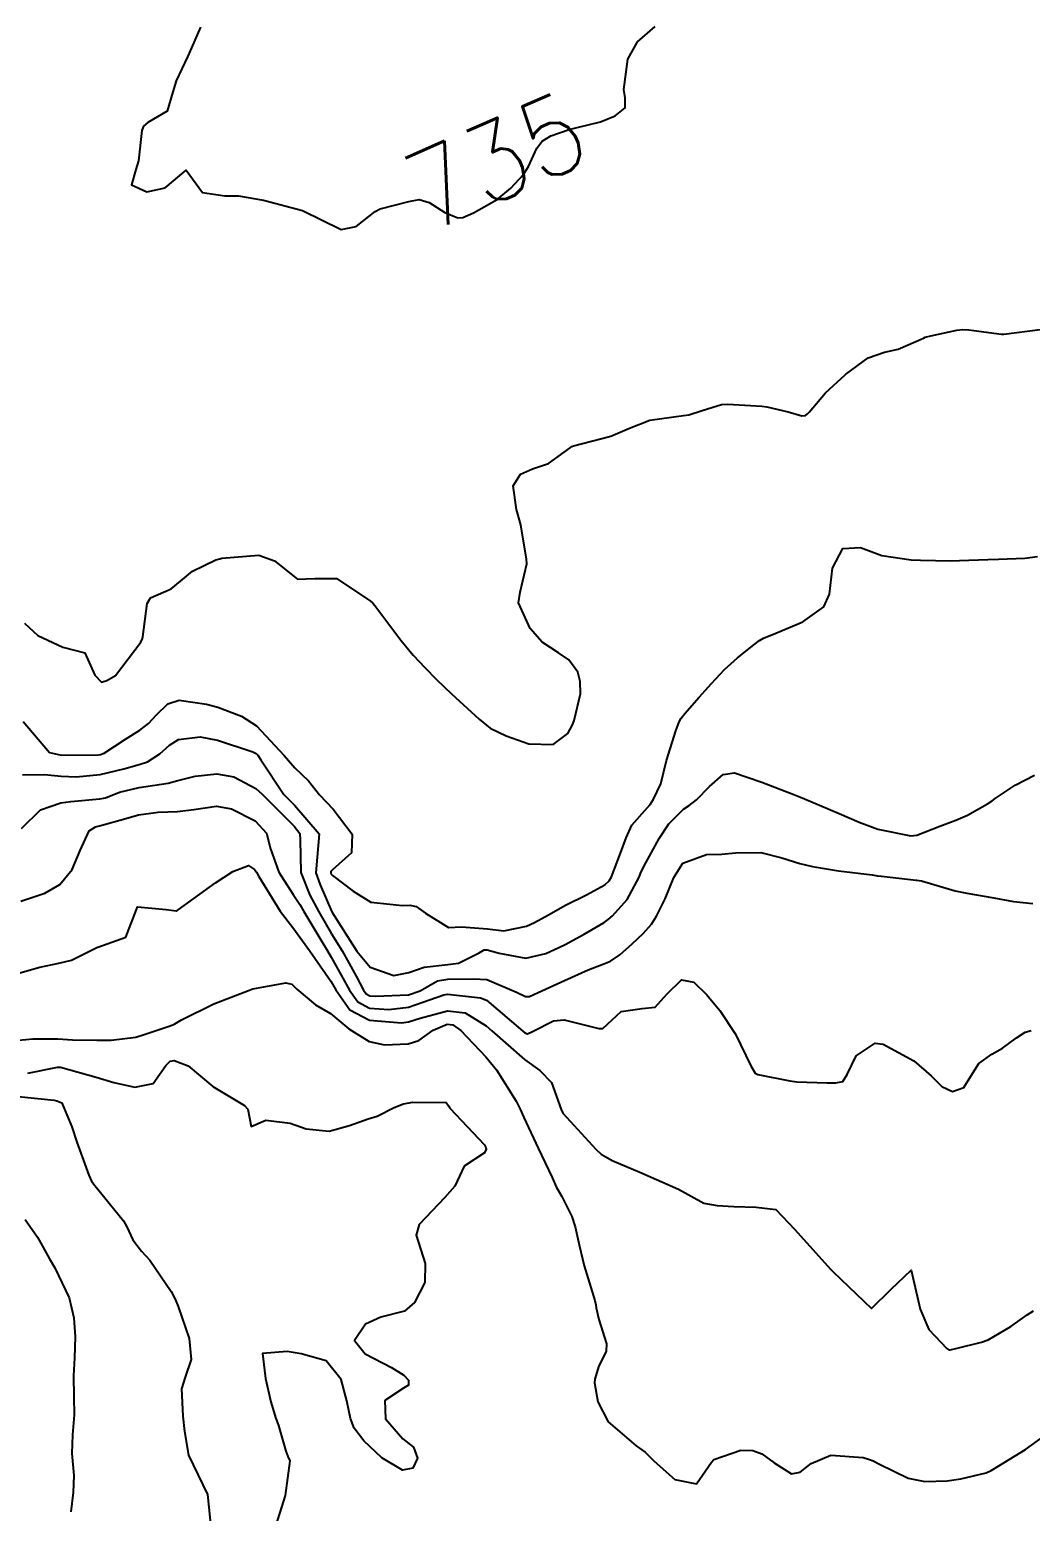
# Model space of a CAD drawing. Header units: metres. Extents: x 318500 to 325275, y 7408834 to 7428799.
# Drawn here: x 323874.3 to 323925.7, y 7421228.5 to 7421304.6 of the extents above; entities that cross this region are included whole.
import ezdxf
from ezdxf.enums import TextEntityAlignment as Align

# ---------------------------------------------------------------- set-up
doc = ezdxf.new("R2010")
doc.units = ezdxf.units.M
doc.header["$MEASUREMENT"] = 0
for name, color, linetype in [('Cotas', 45, 'Continuous'), ('Curvas de Nivel 1m', 11, 'Continuous'), ('Curvas de Nivel 5m', 15, 'Continuous'), ('Vias Primárias', 230, 'Continuous')]:
    doc.layers.add(name, color=color, linetype=linetype)
doc.styles.add('Style-STANDARD', font='STANDARD.shx')

msp = doc.modelspace()

# ---------------------------------------------------------------- linework, layer by layer
at = {"layer": 'Curvas de Nivel 1m', "flags": 128}
for points, elevation in [([(323874.029, 7421274.081), (323874.721, 7421273.453), (323876.014, 7421272.846), (323877.141, 7421272.552), (323877.646, 7421271.415), (323877.995, 7421271.053), (323878.266, 7421271.136), (323878.714, 7421271.399), (323880.017, 7421273.103), (323880.098, 7421273.301), (323880.124, 7421273.379), (323880.335, 7421275.088), (323880.506, 7421275.375), (323881.57, 7421275.853), (323882.063, 7421276.232), (323882.665, 7421276.758), (323883.864, 7421277.333), (323884.081, 7421277.393), (323884.176, 7421277.423), (323886.083, 7421277.583), (323886.893, 7421277.292), (323888.066, 7421276.346), (323888.961, 7421276.372), (323890.067, 7421276.376), (323891.798, 7421275.224), (323891.934, 7421275.107), (323892.046, 7421274.985), (323893.383, 7421273.206), (323894.012, 7421272.434), (323894.616, 7421271.801), (323895.206, 7421271.182), (323895.989, 7421270.443), (323897.403, 7421269.149), (323897.963, 7421268.683), (323898.788, 7421268.302), (323899.952, 7421267.891), (323901.209, 7421267.843), (323901.96, 7421268.422), (323902.194, 7421268.859), (323902.286, 7421269.085), (323902.615, 7421270.456), (323902.595, 7421271.081), (323902.478, 7421271.556), (323902.011, 7421272.192), (323901.476, 7421272.559), (323900.642, 7421273.111), (323900.03, 7421273.801), (323899.425, 7421275.126), (323899.517, 7421275.666), (323899.855, 7421277.122), (323899.843, 7421277.362), (323899.54, 7421279.126), (323899.316, 7421279.923), (323899.151, 7421281.13), (323899.524, 7421281.741), (323900.143, 7421282.01), (323900.975, 7421282.28), (323902.073, 7421283.091), (323902.161, 7421283.157), (323902.26, 7421283.187), (323904.166, 7421283.694), (323905.122, 7421284.099), (323906.175, 7421284.501), (323907.906, 7421284.743), (323908.178, 7421284.787), (323908.862, 7421285), (323909.86, 7421285.31), (323910.185, 7421285.337), (323911.928, 7421285.22), (323912.183, 7421285.19), (323913.278, 7421284.944), (323913.981, 7421284.736), (323914.178, 7421284.744), (323914.281, 7421284.827), (323914.362, 7421284.928), (323915.21, 7421285.905), (323916.209, 7421286.831), (323916.252, 7421286.866), (323916.303, 7421286.909), (323917.403, 7421287.712), (323918.227, 7421288.01), (323918.934, 7421288.165), (323920.238, 7421288.726), (323920.322, 7421288.766), (323920.616, 7421288.846), (323921.951, 7421289.125), (323922.243, 7421289.162), (323922.576, 7421289.157), (323924.241, 7421288.928), (323924.373, 7421288.93), (323926.244, 7421289.16)], 736), ([(323873.963, 7421269.023), (323875.318, 7421267.446), (323875.939, 7421267.307), (323877.845, 7421267.318), (323877.939, 7421267.332), (323878.135, 7421267.407), (323879.224, 7421268.118), (323879.958, 7421268.585), (323880.405, 7421268.934), (323880.825, 7421269.371), (323881.399, 7421269.946), (323881.981, 7421270.126), (323883.39, 7421269.927), (323883.976, 7421269.759), (323885.192, 7421269.312), (323885.963, 7421268.812), (323887.379, 7421267.286), (323887.934, 7421266.657), (323888.641, 7421265.983), (323889.196, 7421265.261), (323889.909, 7421264.522), (323890.874, 7421263.235), (323890.835, 7421262.276), (323889.862, 7421261.407), (323889.789, 7421261.323), (323889.784, 7421261.251), (323889.803, 7421261.195), (323889.859, 7421261.118), (323890.928, 7421260.311), (323891.845, 7421259.749), (323893.466, 7421259.582), (323893.844, 7421259.595), (323894.172, 7421259.524), (323894.642, 7421259.188), (323895.829, 7421258.449), (323896.503, 7421258.487), (323897.829, 7421258.376), (323898.679, 7421258.28), (323899.831, 7421258.52), (323900.244, 7421258.704), (323900.961, 7421259.103), (323901.845, 7421259.594), (323902.912, 7421260.13), (323903.864, 7421260.64), (323904.086, 7421260.839), (323904.206, 7421261.057), (323904.675, 7421262.259), (323904.958, 7421263.049), (323905.246, 7421263.7), (323905.911, 7421264.459), (323906.188, 7421264.764), (323906.372, 7421265.033), (323906.739, 7421265.835), (323907.024, 7421267.024), (323907.505, 7421268.559), (323907.678, 7421269.014), (323907.781, 7421269.205), (323907.976, 7421269.442), (323908.713, 7421270.275), (323909.339, 7421270.99), (323910.007, 7421271.705), (323910.687, 7421272.299), (323911.528, 7421272.965), (323911.803, 7421273.183), (323912.025, 7421273.315), (323912.648, 7421273.569), (323914.042, 7421274.155), (323915.111, 7421274.914), (323915.405, 7421275.565), (323915.569, 7421276.908), (323916.09, 7421277.924), (323917.009, 7421277.973), (323918.09, 7421277.565), (323919.604, 7421277.341), (323920.087, 7421277.312), (323921.631, 7421277.29), (323922.087, 7421277.305), (323923.543, 7421277.354), (323924.089, 7421277.371), (323925.452, 7421277.417), (323926.091, 7421277.512)], 737), ([(323873.928, 7421266.297), (323875.065, 7421266.312), (323875.928, 7421266.219), (323876.687, 7421266.188), (323877.929, 7421266.305), (323879.147, 7421266.607), (323879.934, 7421266.817), (323880.361, 7421266.95), (323880.995, 7421267.369), (323881.493, 7421267.819), (323881.951, 7421268.106), (323883.058, 7421268.239), (323883.951, 7421268.066), (323885.776, 7421267.469), (323885.941, 7421267.388), (323886.026, 7421267.299), (323886.182, 7421267.054), (323887.372, 7421265.285), (323887.912, 7421264.728), (323889.18, 7421263.261), (323889.079, 7421262.054), (323889.01, 7421261.263), (323889.23, 7421260.636), (323889.84, 7421259.25), (323891.12, 7421257.23), (323891.798, 7421256.417), (323893.018, 7421255.981), (323893.794, 7421256.132), (323894.578, 7421256.409), (323895.801, 7421256.548), (323896.347, 7421256.617), (323897.408, 7421257.146), (323897.654, 7421257.301), (323897.812, 7421257.3), (323898.426, 7421257.134), (323899.808, 7421256.878), (323900.83, 7421257.105), (323901.492, 7421257.418), (323901.817, 7421257.582), (323902.796, 7421258.104), (323903.835, 7421258.704), (323904.038, 7421258.857), (323904.261, 7421259.056), (323905.011, 7421259.89), (323905.624, 7421261.042), (323905.7, 7421261.214), (323905.875, 7421261.58), (323906.66, 7421263.028), (323907.155, 7421263.767), (323907.913, 7421264.525), (323908.2, 7421264.721), (323908.581, 7421265), (323909.237, 7421265.684), (323909.94, 7421266.314), (323910.524, 7421266.391), (323911.934, 7421265.915), (323913.58, 7421265.281), (323913.923, 7421265.147), (323914.454, 7421264.922), (323915.911, 7421264.303), (323916.936, 7421263.859), (323917.899, 7421263.494), (323919.597, 7421263.152), (323919.895, 7421263.183), (323921.086, 7421263.648), (323921.907, 7421263.964), (323922.505, 7421264.22), (323923.521, 7421264.804), (323923.761, 7421264.963), (323923.924, 7421265.071), (323924.957, 7421265.762), (323925.942, 7421266.268)], 738), ([(323873.891, 7421263.528), (323874.856, 7421264.5), (323875.911, 7421264.855), (323876.42, 7421264.925), (323877.915, 7421265.05), (323878.208, 7421265.114), (323878.925, 7421265.395), (323879.923, 7421265.644), (323881.419, 7421265.871), (323881.926, 7421265.993), (323882.81, 7421266.228), (323883.93, 7421266.345), (323884.794, 7421266.182), (323885.923, 7421265.59), (323886.246, 7421265.297), (323887.896, 7421263.655), (323888.193, 7421263.275), (323888.212, 7421262.948), (323888.233, 7421261.274), (323888.695, 7421260.113), (323889.158, 7421259.26), (323889.823, 7421258.128), (323890.364, 7421257.242), (323891.081, 7421255.941), (323891.459, 7421255.225), (323891.593, 7421255.038), (323891.777, 7421254.942), (323892.081, 7421254.913), (323893.778, 7421254.992), (323894.378, 7421255.191), (323895.258, 7421255.708), (323895.789, 7421255.793), (323897.126, 7421255.814), (323897.79, 7421255.784), (323899.326, 7421255.125), (323899.787, 7421254.896), (323899.998, 7421254.906), (323900.442, 7421255.11), (323901.796, 7421255.727), (323903.008, 7421256.277), (323903.805, 7421256.577), (323904.148, 7421256.715), (323904.626, 7421257.052), (323905.261, 7421257.603), (323905.826, 7421258.132), (323906.255, 7421258.612), (323906.524, 7421259.03), (323906.956, 7421259.921), (323907.412, 7421261.017), (323907.877, 7421261.759), (323909.081, 7421262.191), (323909.882, 7421262.218), (323910.574, 7421262.283), (323911.883, 7421262.295), (323912.955, 7421262.019), (323913.878, 7421261.738), (323914.534, 7421261.578), (323915.875, 7421261.351), (323917.605, 7421261.151), (323917.872, 7421261.11), (323918.076, 7421261.081), (323919.87, 7421260.878), (323919.895, 7421260.874), (323920.135, 7421260.846), (323921.863, 7421260.335), (323922.469, 7421260.206), (323923.858, 7421259.969), (323924.857, 7421259.783), (323925.854, 7421259.68)], 739), ([(323873.79, 7421256.112), (323874.833, 7421256.411), (323875.798, 7421256.62), (323876.461, 7421256.769), (323877.721, 7421257.411), (323877.782, 7421257.439), (323877.811, 7421257.444), (323879.25, 7421257.957), (323879.794, 7421259.381), (323879.841, 7421259.513), (323881.325, 7421259.365), (323881.839, 7421259.31), (323881.878, 7421259.32), (323881.938, 7421259.359), (323883.854, 7421260.736), (323884.749, 7421261.317), (323885.541, 7421261.629), (323885.862, 7421261.427), (323885.952, 7421261.299), (323886.087, 7421261.068), (323887.178, 7421259.287), (323887.828, 7421258.452), (323888.677, 7421257.267), (323889.787, 7421255.691), (323890.046, 7421255.246), (323890.749, 7421254.214), (323891.765, 7421253.682), (323893.414, 7421253.553), (323893.764, 7421253.602), (323894.367, 7421253.792), (323895.77, 7421254.164), (323896.685, 7421254.073), (323897.763, 7421253.401), (323898.055, 7421253.137), (323899.738, 7421251.671), (323900.53, 7421251.108), (323901.116, 7421250.491), (323901.616, 7421249.091), (323901.707, 7421248.903), (323903.394, 7421247.064), (323903.676, 7421246.803), (323904.242, 7421246.484), (323905.663, 7421245.882), (323907.65, 7421245.01), (323908.943, 7421244.291), (323909.642, 7421244.165), (323910.5, 7421244.113), (323911.641, 7421244.087), (323912.653, 7421243.958), (323913.63, 7421242.93), (323915.464, 7421240.902), (323915.598, 7421240.76), (323917.57, 7421238.88), (323918.585, 7421239.865), (323919.6, 7421240.85), (323920.067, 7421238.843), (323920.516, 7421237.792), (323921.432, 7421236.822), (323921.549, 7421236.762), (323921.61, 7421236.759), (323921.897, 7421236.817), (323923.212, 7421237.144), (323923.555, 7421237.267), (323924.728, 7421237.949), (323925.568, 7421238.552), (323925.886, 7421238.765)], 741), ([(323873.748, 7421252.662), (323874.465, 7421252.737), (323875.749, 7421252.722), (323876.496, 7421252.682), (323877.749, 7421252.667), (323878.487, 7421252.661), (323879.751, 7421252.809), (323880.183, 7421252.946), (323881.425, 7421253.363), (323881.668, 7421253.454), (323881.761, 7421253.505), (323882.111, 7421253.702), (323883.772, 7421254.527), (323885.78, 7421255.3), (323887.464, 7421255.604), (323887.784, 7421255.532), (323888.03, 7421255.276), (323888.994, 7421254.484), (323889.768, 7421254.036), (323890.191, 7421253.67), (323890.699, 7421253.236), (323891.751, 7421252.596), (323892.543, 7421252.417), (323893.749, 7421252.47), (323894.304, 7421252.64), (323895.034, 7421253.181), (323895.763, 7421253.475), (323896.052, 7421253.454), (323896.461, 7421253.159), (323897.74, 7421251.804), (323898.293, 7421251.134), (323899.305, 7421249.533), (323899.516, 7421249.122), (323899.704, 7421248.692), (323900.43, 7421247.109), (323901.151, 7421245.604), (323901.383, 7421245.094), (323901.473, 7421244.917), (323901.645, 7421244.637), (323902.163, 7421243.609), (323902.343, 7421243.079), (323902.551, 7421242.141), (323902.792, 7421241.072), (323903.347, 7421239.29), (323903.399, 7421239.063), (323903.419, 7421238.913), (323903.562, 7421238.307), (323903.944, 7421237.056), (323903.924, 7421236.677), (323903.532, 7421235.876), (323903.34, 7421235.246), (323903.336, 7421235.063), (323903.505, 7421234.088), (323904.032, 7421233.055), (323905.478, 7421231.82), (323905.931, 7421231.49), (323906.397, 7421231.026), (323907.456, 7421230.098), (323908.58, 7421229.867), (323909.338, 7421230.982), (323909.471, 7421231.127), (323910.846, 7421231.597), (323911.476, 7421231.579), (323911.929, 7421231.407), (323912.563, 7421230.944), (323913.462, 7421230.384), (323913.909, 7421230.478), (323914.458, 7421230.915), (323915.474, 7421231.339), (323917.141, 7421231.216), (323917.472, 7421231.125), (323917.648, 7421231.053), (323917.985, 7421230.872), (323919.46, 7421230.163), (323920.307, 7421229.987), (323921.458, 7421230.025), (323922.15, 7421230.123), (323923.464, 7421230.428), (323923.715, 7421230.547), (323924.115, 7421230.79), (323925.479, 7421231.631), (323927.03, 7421232.747)], 742), ([(323874.209, 7421250.969), (323875.727, 7421251.269), (323875.894, 7421251.271), (323877.72, 7421250.765), (323878.63, 7421250.483), (323879.713, 7421250.241), (323880.648, 7421250.438), (323881.297, 7421251.364), (323881.518, 7421251.578), (323881.734, 7421251.608), (323882.453, 7421251.349), (323883.714, 7421250.283), (323885.339, 7421249.305), (323885.512, 7421249.117), (323885.689, 7421248.223), (323886.44, 7421248.545), (323887.691, 7421248.403), (323888.52, 7421248.1), (323889.687, 7421247.989), (323890.738, 7421248.282), (323891.694, 7421248.616), (323892.156, 7421248.754), (323893.029, 7421249.207), (323893.523, 7421249.391), (323893.712, 7421249.433), (323894, 7421249.483), (323895.713, 7421249.453), (323895.829, 7421249.286), (323895.904, 7421249.167), (323897.682, 7421247.287), (323897.755, 7421247.139), (323897.764, 7421247.054), (323897.676, 7421246.88), (323896.638, 7421246.183), (323896.149, 7421245.163), (323895.644, 7421244.583), (323894.327, 7421243.19), (323894.163, 7421242.651), (323894.629, 7421241.185), (323894.604, 7421240.204), (323894.085, 7421239.192), (323893.565, 7421238.748), (323892.35, 7421238.424), (323891.558, 7421238.064), (323890.994, 7421237.228), (323891.54, 7421236.544), (323892.896, 7421235.84), (323893.524, 7421235.454), (323893.77, 7421235.196), (323893.776, 7421234.936), (323893.514, 7421234.781), (323892.561, 7421234.153), (323892.592, 7421233.209), (323893.48, 7421232.187), (323894.035, 7421231.751), (323894.24, 7421231.188), (323893.987, 7421230.667), (323893.461, 7421230.578), (323892.401, 7421231.211), (323891.479, 7421232.078), (323890.988, 7421232.731), (323890.794, 7421233.23), (323890.602, 7421234.135), (323890.307, 7421235.238), (323889.534, 7421236.194), (323888.259, 7421236.55), (323887.541, 7421236.666), (323886.269, 7421236.56), (323886.417, 7421235.287), (323886.696, 7421234.088), (323886.94, 7421233.278), (323887.085, 7421232.875), (323887.473, 7421231.542), (323887.575, 7421231.269), (323887.681, 7421231.054), (323887.44, 7421229.27), (323886.95, 7421227.744)], 743), ([(323873.705, 7421249.775), (323875.57, 7421249.573), (323875.702, 7421249.552), (323875.962, 7421249.436), (323876.476, 7421248.217), (323876.73, 7421247.424), (323877.341, 7421245.728), (323877.489, 7421245.412), (323877.647, 7421245.198), (323879.12, 7421243.388), (323879.304, 7421243.072), (323879.61, 7421242.405), (323880.051, 7421241.822), (323880.481, 7421241.367), (323881.576, 7421239.754), (323881.777, 7421239.348), (323881.928, 7421238.984), (323882.497, 7421237.34), (323882.61, 7421236.259), (323882.294, 7421235.342), (323882.108, 7421234.747), (323882.175, 7421233.343), (323882.261, 7421232.563), (323882.458, 7421231.34), (323883.44, 7421229.33), (323883.641, 7421227.327)], 744)]:
    msp.add_lwpolyline(points, dxfattribs=dict(at, elevation=elevation))
at = {"layer": 'Curvas de Nivel 5m', "flags": 128}
for points, elevation in [([(323883.085, 7421304.705), (323882.503, 7421303.359), (323882.418, 7421303.179), (323881.827, 7421301.945), (323881.661, 7421301.367), (323881.37, 7421300.386), (323880.376, 7421299.8), (323880.146, 7421299.61), (323880.075, 7421299.384), (323879.904, 7421297.829), (323879.756, 7421297.389), (323879.538, 7421296.598), (323880.329, 7421296.239), (323881.265, 7421296.436), (323882.34, 7421297.36), (323883.187, 7421296.205), (323884.327, 7421296.026), (323885.041, 7421296.033), (323886.325, 7421295.814), (323888.32, 7421295.28), (323890.306, 7421294.299), (323891.083, 7421294.464), (323892.056, 7421295.224), (323892.321, 7421295.36), (323893.781, 7421295.749), (323894.326, 7421295.837), (323894.829, 7421295.696), (323895.648, 7421295.18), (323896.316, 7421294.903), (323896.567, 7421294.916), (323897.119, 7421295.158), (323898.327, 7421295.852), (323899.033, 7421296.433), (323899.677, 7421297.127), (323899.932, 7421297.541), (323900.36, 7421298.483), (323900.634, 7421298.848), (323901.086, 7421299.109), (323902.022, 7421299.449), (323902.376, 7421299.523), (323903.632, 7421299.826), (323904.386, 7421300.139), (323904.903, 7421300.552), (323904.9, 7421301.062), (323904.833, 7421301.492), (323905.041, 7421303.061), (323905.535, 7421303.952), (323906.445, 7421304.734)], 735), ([(323873.843, 7421259.8), (323875.076, 7421260.22), (323875.852, 7421260.654), (323876.495, 7421261.43), (323876.895, 7421262.404), (323877.366, 7421263.418), (323877.685, 7421263.621), (323877.894, 7421263.679), (323879.243, 7421264.046), (323879.903, 7421264.233), (323880.901, 7421264.374), (323881.906, 7421264.412), (323882.743, 7421264.512), (323883.91, 7421264.681), (323884.679, 7421264.548), (323885.899, 7421263.923), (323886.468, 7421263.294), (323886.686, 7421262.483), (323887.102, 7421261.288), (323887.849, 7421260.137), (323888.191, 7421259.622), (323888.393, 7421259.272), (323889.262, 7421257.815), (323889.605, 7421257.253), (323889.805, 7421256.92), (323890.737, 7421255.236), (323891.172, 7421254.627), (323891.771, 7421254.312), (323892.753, 7421254.228), (323893.772, 7421254.362), (323895.59, 7421254.985), (323895.778, 7421255.019), (323897.474, 7421254.842), (323897.776, 7421254.709), (323899.64, 7421253.121), (323899.759, 7421253.034), (323899.888, 7421252.988), (323900.145, 7421253.114), (323901.218, 7421253.648), (323901.769, 7421253.711), (323903.56, 7421253.266), (323903.763, 7421253.262), (323904.699, 7421254.128), (323905.779, 7421254.294), (323906.446, 7421254.364), (323907.041, 7421255.021), (323907.797, 7421255.759), (323908.432, 7421255.636), (323909.099, 7421254.99), (323909.778, 7421254.18), (323910.579, 7421252.972), (323911.36, 7421251.34), (323911.591, 7421250.961), (323911.729, 7421250.891), (323913.362, 7421250.571), (323913.726, 7421250.519), (323915.291, 7421250.472), (323915.726, 7421250.465), (323916.087, 7421250.535), (323916.314, 7421250.894), (323916.782, 7421251.852), (323917.754, 7421252.502), (323918.17, 7421252.457), (323919.741, 7421251.595), (323920.641, 7421250.836), (323921.182, 7421250.285), (323921.722, 7421250.026), (323922.31, 7421250.228), (323922.666, 7421250.811), (323923.086, 7421251.46), (323923.747, 7421251.948), (323924.293, 7421252.251), (323925.02, 7421252.781), (323925.469, 7421253.069), (323925.766, 7421253.163)], 740), ([(323874.078, 7421243.453), (323874.701, 7421242.534), (323875.324, 7421241.434), (323875.593, 7421240.964), (323876.33, 7421239.422), (323876.57, 7421238.404), (323876.643, 7421237.419), (323876.611, 7421236.337), (323876.558, 7421235.42), (323876.58, 7421234.343), (323876.59, 7421233.419), (323876.5, 7421232.394), (323876.47, 7421231.42), (323876.577, 7421230.291), (323876.54, 7421229.419), (323876.42, 7421228.425)], 745)]:
    msp.add_lwpolyline(points, dxfattribs=dict(at, elevation=elevation))
at = {"layer": 'Vias Primárias'}
for points in [[(323715.644, 7420145.548, 0), (323709.04, 7420132.939)], [(323831.088, 7420001.787, 0), (323833.844, 7420008.443, 0.220888)]]:
    msp.add_lwpolyline(points, format="xyb", dxfattribs=at)

# ---------------------------------------------------------------- texts
at = {"layer": 'Cotas', "style": 'Style-STANDARD'}
msp.add_text('735', height=4, rotation=23.78542, dxfattribs=at).set_placement((323898.287, 7421297.839, 735), align=Align.MIDDLE_CENTER)

doc.saveas('drawing.dxf')
